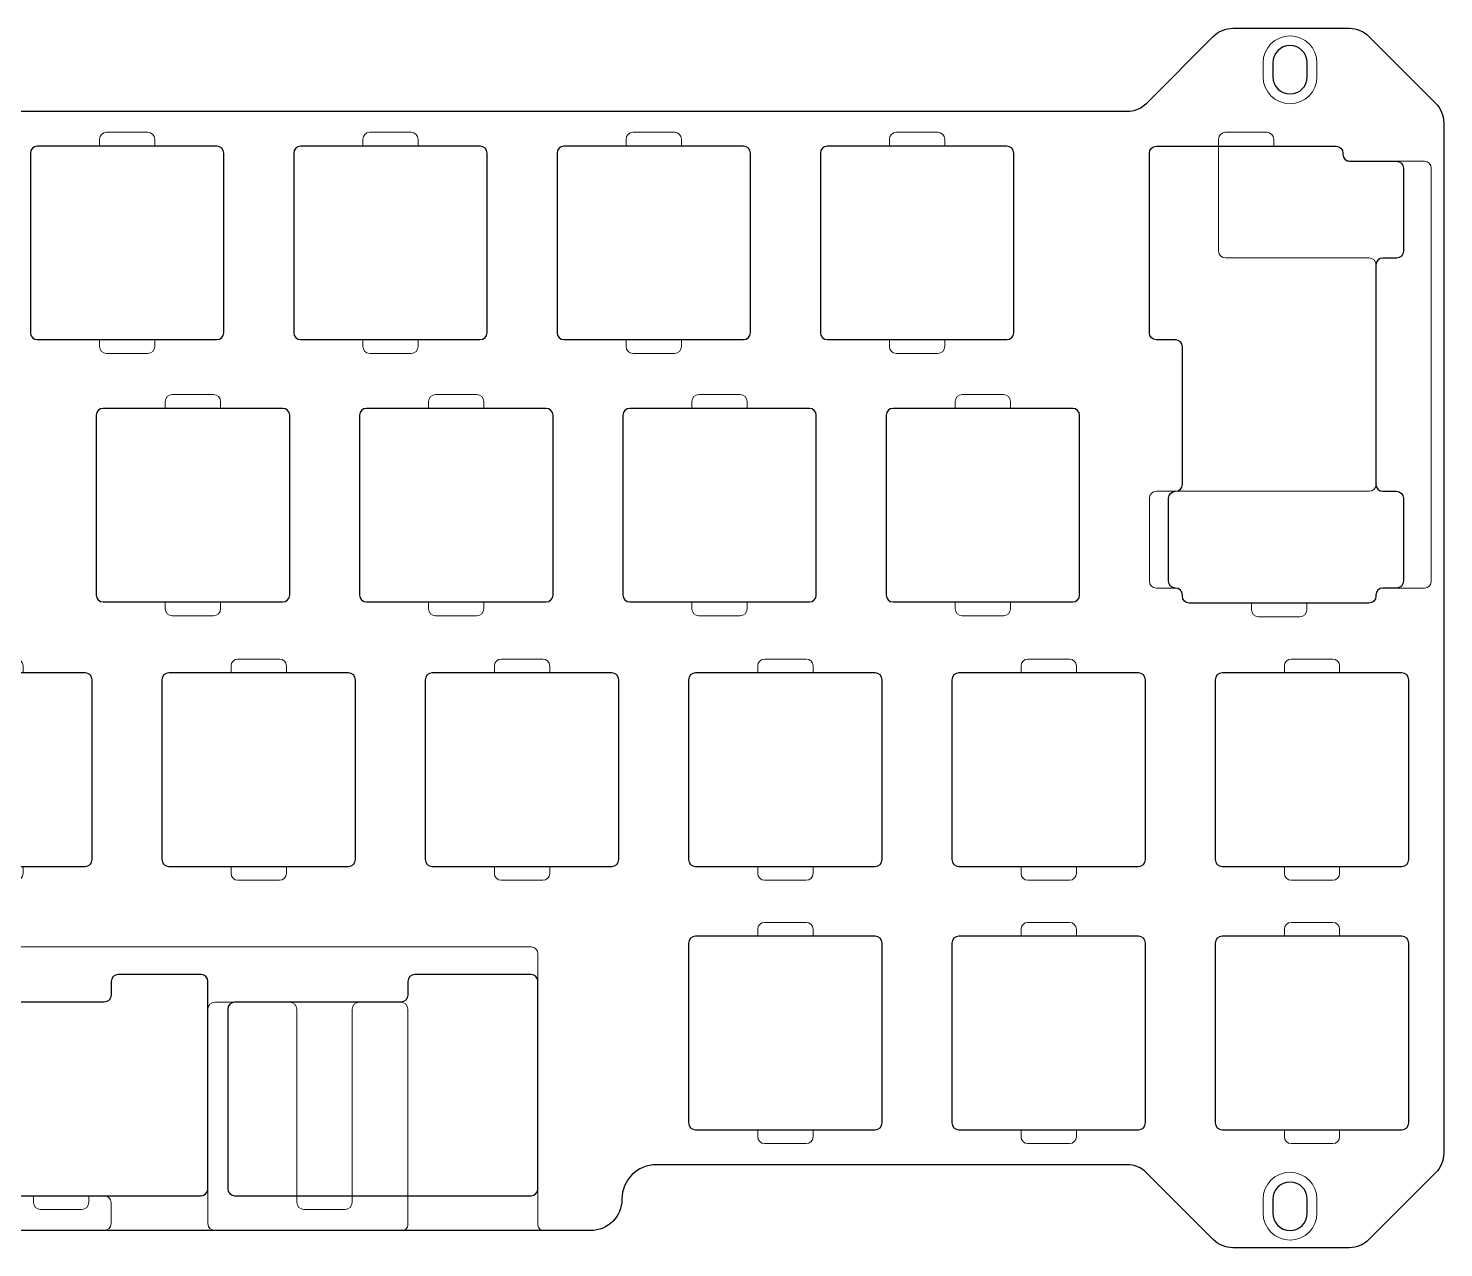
# Model space of a CAD drawing. Header units: millimetres. Extents: x 25 to 225, y 21 to 109.
# Drawn here: x 122.5 to 224.9, y 20.8 to 109 of the extents above; entities that cross this region are included whole.
import ezdxf

# ---------------------------------------------------------------- set-up
doc = ezdxf.new("R2010")
doc.units = ezdxf.units.MM
doc.header["$MEASUREMENT"] = 0
doc.layers.add('Throughcut', color=7, linetype='Continuous', lineweight=0)
doc.layers.add('Undercut', color=7, linetype='Continuous', lineweight=0)

msp = doc.modelspace()

# ---------------------------------------------------------------- linework, layer by layer
at = {"layer": 'Throughcut', "color": 18, "lineweight": 25, "true_color": 0x000000}
for points, knots in [([(24.87, 65.03), (24.87, 65.03), (24.87, 27.64), (24.87, 27.64), (24.87, 27.11), (25.08, 26.6), (25.46, 26.23), (25.46, 26.23), (30.28, 21.4), (30.28, 21.4), (30.66, 21.02), (31.17, 20.81), (31.7, 20.81), (31.7, 20.81), (40.44, 20.81), (40.44, 20.81), (40.97, 20.81), (41.48, 21.02), (41.86, 21.4), (41.86, 21.4), (46.68, 26.23), (46.68, 26.23), (47.05, 26.59), (47.55, 26.8), (48.07, 26.81), (48.07, 26.81), (82.12, 26.81), (82.12, 26.81), (83.5, 26.81), (84.62, 25.69), (84.62, 24.31), (84.62, 23.06), (85.64, 22.05), (86.89, 22.05), (86.89, 22.05), (163.18, 22.05), (163.18, 22.05), (164.43, 22.05), (165.44, 23.06), (165.44, 24.31), (165.44, 24.31), (165.44, 24.31), (165.44, 24.31), (165.44, 25.69), (166.56, 26.81), (167.94, 26.81), (167.94, 26.81), (201.99, 26.81), (201.99, 26.81), (202.52, 26.81), (203.03, 26.6), (203.4, 26.23), (203.4, 26.23), (208.23, 21.4), (208.23, 21.4), (208.61, 21.02), (209.12, 20.81), (209.65, 20.81), (209.65, 20.81), (218.07, 20.81), (218.07, 20.81), (218.6, 20.81), (219.11, 21.02), (219.48, 21.4), (219.48, 21.4), (224.31, 26.22), (224.31, 26.22), (224.68, 26.6), (224.9, 27.11), (224.9, 27.64), (224.9, 27.64), (224.9, 102.18), (224.9, 102.18), (224.9, 102.71), (224.69, 103.22), (224.31, 103.6), (224.31, 103.6), (219.48, 108.43), (219.48, 108.43), (219.11, 108.8), (218.6, 109.01), (218.07, 109.01), (218.07, 109.01), (209.65, 109.01), (209.65, 109.01), (209.12, 109.01), (208.61, 108.8), (208.23, 108.43), (208.23, 108.43), (203.41, 103.6), (203.41, 103.6), (203.03, 103.22), (202.52, 103.01), (201.99, 103.01), (201.99, 103.01), (48.1, 103.01), (48.1, 103.01), (47.57, 103.01), (47.06, 103.22), (46.68, 103.6), (46.68, 103.6), (41.86, 108.43), (41.86, 108.43), (41.48, 108.8), (40.97, 109.01), (40.44, 109.01), (40.44, 109.01), (31.7, 109.01), (31.7, 109.01), (31.17, 109.01), (30.66, 108.8), (30.28, 108.43), (30.28, 108.43), (25.46, 103.6), (25.46, 103.6), (25.08, 103.22), (24.87, 102.71), (24.87, 102.18), (24.87, 102.18), (24.87, 65.03), (24.87, 65.03)], [0, 0, 0, 0, 1, 1, 1, 2, 2, 2, 3, 3, 3, 4, 4, 4, 5, 5, 5, 6, 6, 6, 7, 7, 7, 8, 8, 8, 9, 9, 9, 10, 10, 10, 11, 11, 11, 12, 12, 12, 13, 13, 13, 14, 14, 14, 15, 15, 15, 16, 16, 16, 17, 17, 17, 18, 18, 18, 19, 19, 19, 20, 20, 20, 21, 21, 21, 22, 22, 22, 23, 23, 23, 24, 24, 24, 25, 25, 25, 26, 26, 26, 27, 27, 27, 28, 28, 28, 29, 29, 29, 30, 30, 30, 31, 31, 31, 32, 32, 32, 33, 33, 33, 34, 34, 34, 35, 35, 35, 36, 36, 36, 37, 37, 37, 38, 38, 38, 39, 39, 39, 40, 40, 40, 40]), ([(213.78, 104.26), (213.78, 104.26), (213.78, 104.26), (213.78, 104.26), (213.09, 104.26), (212.53, 104.82), (212.53, 105.51), (212.53, 105.51), (212.53, 106.51), (212.53, 106.51), (212.53, 107.2), (213.09, 107.76), (213.78, 107.76), (213.78, 107.76), (213.78, 107.76), (213.78, 107.76), (214.47, 107.76), (215.03, 107.2), (215.03, 106.51), (215.03, 106.51), (215.03, 105.51), (215.03, 105.51), (215.03, 104.82), (214.47, 104.26), (213.78, 104.26)], [0, 0, 0, 0, 1, 1, 1, 2, 2, 2, 3, 3, 3, 4, 4, 4, 5, 5, 5, 6, 6, 6, 7, 7, 7, 8, 8, 8, 8]), ([(136.15, 86.49), (136.15, 86.49), (123.15, 86.49), (123.15, 86.49), (122.87, 86.49), (122.65, 86.71), (122.65, 86.99), (122.65, 86.99), (122.65, 99.99), (122.65, 99.99), (122.65, 100.26), (122.87, 100.49), (123.15, 100.49), (123.15, 100.49), (136.15, 100.49), (136.15, 100.49), (136.42, 100.49), (136.65, 100.26), (136.65, 99.99), (136.65, 99.99), (136.65, 86.99), (136.65, 86.99), (136.65, 86.71), (136.42, 86.49), (136.15, 86.49)], [0, 0, 0, 0, 1, 1, 1, 2, 2, 2, 3, 3, 3, 4, 4, 4, 5, 5, 5, 6, 6, 6, 7, 7, 7, 8, 8, 8, 8]), ([(155.2, 86.49), (155.2, 86.49), (142.2, 86.49), (142.2, 86.49), (141.92, 86.49), (141.7, 86.71), (141.7, 86.99), (141.7, 86.99), (141.7, 99.99), (141.7, 99.99), (141.7, 100.26), (141.92, 100.49), (142.2, 100.49), (142.2, 100.49), (155.2, 100.49), (155.2, 100.49), (155.47, 100.49), (155.7, 100.26), (155.7, 99.99), (155.7, 99.99), (155.7, 86.99), (155.7, 86.99), (155.7, 86.71), (155.47, 86.49), (155.2, 86.49)], [0, 0, 0, 0, 1, 1, 1, 2, 2, 2, 3, 3, 3, 4, 4, 4, 5, 5, 5, 6, 6, 6, 7, 7, 7, 8, 8, 8, 8]), ([(174.25, 86.49), (174.25, 86.49), (161.25, 86.49), (161.25, 86.49), (160.97, 86.49), (160.75, 86.71), (160.75, 86.99), (160.75, 86.99), (160.75, 99.99), (160.75, 99.99), (160.75, 100.26), (160.97, 100.49), (161.25, 100.49), (161.25, 100.49), (174.25, 100.49), (174.25, 100.49), (174.52, 100.49), (174.75, 100.26), (174.75, 99.99), (174.75, 99.99), (174.75, 86.99), (174.75, 86.99), (174.75, 86.71), (174.52, 86.49), (174.25, 86.49)], [0, 0, 0, 0, 1, 1, 1, 2, 2, 2, 3, 3, 3, 4, 4, 4, 5, 5, 5, 6, 6, 6, 7, 7, 7, 8, 8, 8, 8]), ([(193.3, 86.49), (193.3, 86.49), (180.3, 86.49), (180.3, 86.49), (180.02, 86.49), (179.8, 86.71), (179.8, 86.99), (179.8, 86.99), (179.8, 99.99), (179.8, 99.99), (179.8, 100.26), (180.02, 100.49), (180.3, 100.49), (180.3, 100.49), (193.3, 100.49), (193.3, 100.49), (193.57, 100.49), (193.8, 100.26), (193.8, 99.99), (193.8, 99.99), (193.8, 86.99), (193.8, 86.99), (193.8, 86.71), (193.57, 86.49), (193.3, 86.49)], [0, 0, 0, 0, 1, 1, 1, 2, 2, 2, 3, 3, 3, 4, 4, 4, 5, 5, 5, 6, 6, 6, 7, 7, 7, 8, 8, 8, 8]), ([(205.49, 75.52), (205.21, 75.52), (204.99, 75.29), (204.99, 75.02), (204.99, 75.02), (204.99, 69.02), (204.99, 69.02), (204.99, 68.74), (205.21, 68.52), (205.49, 68.52), (205.77, 68.52), (205.99, 68.29), (205.99, 68.02), (205.99, 68.02), (205.99, 67.93), (205.99, 67.93), (205.99, 67.65), (206.21, 67.43), (206.49, 67.43), (206.49, 67.43), (219.49, 67.43), (219.49, 67.43), (219.77, 67.43), (219.99, 67.65), (219.99, 67.93), (219.99, 67.93), (219.99, 68.02), (219.99, 68.02), (219.99, 68.29), (220.21, 68.52), (220.49, 68.52), (220.49, 68.52), (221.49, 68.52), (221.49, 68.52), (221.77, 68.52), (221.99, 68.74), (221.99, 69.02), (221.99, 69.02), (221.99, 75.02), (221.99, 75.02), (221.99, 75.29), (221.77, 75.52), (221.49, 75.52), (221.49, 75.52), (220.49, 75.52), (220.49, 75.52), (220.21, 75.52), (219.99, 75.74), (219.99, 76.02), (219.99, 76.02), (219.99, 91.89), (219.99, 91.89), (219.99, 92.17), (220.21, 92.39), (220.49, 92.39), (220.49, 92.39), (221.49, 92.39), (221.49, 92.39), (221.77, 92.39), (221.99, 92.62), (221.99, 92.89), (221.99, 92.89), (221.99, 98.89), (221.99, 98.89), (221.99, 99.17), (221.77, 99.39), (221.49, 99.39), (221.49, 99.39), (218.11, 99.39), (218.11, 99.39), (217.83, 99.39), (217.61, 99.62), (217.61, 99.89), (217.61, 99.89), (217.61, 99.99), (217.61, 99.99), (217.61, 100.26), (217.38, 100.49), (217.11, 100.49), (217.11, 100.49), (204.11, 100.49), (204.11, 100.49), (203.83, 100.49), (203.61, 100.26), (203.61, 99.99), (203.61, 99.99), (203.61, 86.98), (203.61, 86.98), (203.61, 86.7), (203.83, 86.48), (204.11, 86.48), (204.11, 86.48), (205.49, 86.48), (205.49, 86.48), (205.77, 86.48), (205.99, 86.26), (205.99, 85.98), (205.99, 85.98), (205.99, 76.02), (205.99, 76.02), (205.99, 75.74), (205.77, 75.52), (205.49, 75.52)], [0, 0, 0, 0, 1, 1, 1, 2, 2, 2, 3, 3, 3, 4, 4, 4, 5, 5, 5, 6, 6, 6, 7, 7, 7, 8, 8, 8, 9, 9, 9, 10, 10, 10, 11, 11, 11, 12, 12, 12, 13, 13, 13, 14, 14, 14, 15, 15, 15, 16, 16, 16, 17, 17, 17, 18, 18, 18, 19, 19, 19, 20, 20, 20, 21, 21, 21, 22, 22, 22, 23, 23, 23, 24, 24, 24, 25, 25, 25, 26, 26, 26, 27, 27, 27, 28, 28, 28, 29, 29, 29, 30, 30, 30, 31, 31, 31, 32, 32, 32, 33, 33, 33, 34, 34, 34, 34]), ([(140.91, 67.52), (140.91, 67.52), (127.91, 67.52), (127.91, 67.52), (127.63, 67.52), (127.41, 67.74), (127.41, 68.02), (127.41, 68.02), (127.41, 81.02), (127.41, 81.02), (127.41, 81.3), (127.63, 81.52), (127.91, 81.52), (127.91, 81.52), (140.91, 81.52), (140.91, 81.52), (141.18, 81.52), (141.41, 81.3), (141.41, 81.02), (141.41, 81.02), (141.41, 68.02), (141.41, 68.02), (141.41, 67.74), (141.18, 67.52), (140.91, 67.52)], [0, 0, 0, 0, 1, 1, 1, 2, 2, 2, 3, 3, 3, 4, 4, 4, 5, 5, 5, 6, 6, 6, 7, 7, 7, 8, 8, 8, 8]), ([(159.96, 67.52), (159.96, 67.52), (146.96, 67.52), (146.96, 67.52), (146.68, 67.52), (146.46, 67.74), (146.46, 68.02), (146.46, 68.02), (146.46, 81.02), (146.46, 81.02), (146.46, 81.3), (146.68, 81.52), (146.96, 81.52), (146.96, 81.52), (159.96, 81.52), (159.96, 81.52), (160.23, 81.52), (160.46, 81.3), (160.46, 81.02), (160.46, 81.02), (160.46, 68.02), (160.46, 68.02), (160.46, 67.74), (160.23, 67.52), (159.96, 67.52)], [0, 0, 0, 0, 1, 1, 1, 2, 2, 2, 3, 3, 3, 4, 4, 4, 5, 5, 5, 6, 6, 6, 7, 7, 7, 8, 8, 8, 8]), ([(179.01, 67.52), (179.01, 67.52), (166.01, 67.52), (166.01, 67.52), (165.73, 67.52), (165.51, 67.74), (165.51, 68.02), (165.51, 68.02), (165.51, 81.02), (165.51, 81.02), (165.51, 81.3), (165.73, 81.52), (166.01, 81.52), (166.01, 81.52), (179.01, 81.52), (179.01, 81.52), (179.28, 81.52), (179.51, 81.3), (179.51, 81.02), (179.51, 81.02), (179.51, 68.02), (179.51, 68.02), (179.51, 67.74), (179.28, 67.52), (179.01, 67.52)], [0, 0, 0, 0, 1, 1, 1, 2, 2, 2, 3, 3, 3, 4, 4, 4, 5, 5, 5, 6, 6, 6, 7, 7, 7, 8, 8, 8, 8]), ([(198.06, 67.52), (198.06, 67.52), (185.06, 67.52), (185.06, 67.52), (184.78, 67.52), (184.56, 67.74), (184.56, 68.02), (184.56, 68.02), (184.56, 81.02), (184.56, 81.02), (184.56, 81.3), (184.78, 81.52), (185.06, 81.52), (185.06, 81.52), (198.06, 81.52), (198.06, 81.52), (198.33, 81.52), (198.56, 81.3), (198.56, 81.02), (198.56, 81.02), (198.56, 68.02), (198.56, 68.02), (198.56, 67.74), (198.33, 67.52), (198.06, 67.52)], [0, 0, 0, 0, 1, 1, 1, 2, 2, 2, 3, 3, 3, 4, 4, 4, 5, 5, 5, 6, 6, 6, 7, 7, 7, 8, 8, 8, 8]), ([(126.62, 48.39), (126.62, 48.39), (113.62, 48.39), (113.62, 48.39), (113.34, 48.39), (113.12, 48.61), (113.12, 48.89), (113.12, 48.89), (113.12, 61.89), (113.12, 61.89), (113.12, 62.16), (113.34, 62.39), (113.62, 62.39), (113.62, 62.39), (126.62, 62.39), (126.62, 62.39), (126.9, 62.39), (127.12, 62.16), (127.12, 61.89), (127.12, 61.89), (127.12, 48.89), (127.12, 48.89), (127.12, 48.61), (126.9, 48.39), (126.62, 48.39)], [0, 0, 0, 0, 1, 1, 1, 2, 2, 2, 3, 3, 3, 4, 4, 4, 5, 5, 5, 6, 6, 6, 7, 7, 7, 8, 8, 8, 8]), ([(145.67, 48.39), (145.67, 48.39), (132.67, 48.39), (132.67, 48.39), (132.39, 48.39), (132.17, 48.61), (132.17, 48.89), (132.17, 48.89), (132.17, 61.89), (132.17, 61.89), (132.17, 62.16), (132.39, 62.39), (132.67, 62.39), (132.67, 62.39), (145.67, 62.39), (145.67, 62.39), (145.95, 62.39), (146.17, 62.16), (146.17, 61.89), (146.17, 61.89), (146.17, 48.89), (146.17, 48.89), (146.17, 48.61), (145.95, 48.39), (145.67, 48.39)], [0, 0, 0, 0, 1, 1, 1, 2, 2, 2, 3, 3, 3, 4, 4, 4, 5, 5, 5, 6, 6, 6, 7, 7, 7, 8, 8, 8, 8]), ([(164.72, 48.39), (164.72, 48.39), (151.72, 48.39), (151.72, 48.39), (151.44, 48.39), (151.22, 48.61), (151.22, 48.89), (151.22, 48.89), (151.22, 61.89), (151.22, 61.89), (151.22, 62.16), (151.44, 62.39), (151.72, 62.39), (151.72, 62.39), (164.72, 62.39), (164.72, 62.39), (165, 62.39), (165.22, 62.16), (165.22, 61.89), (165.22, 61.89), (165.22, 48.89), (165.22, 48.89), (165.22, 48.61), (165, 48.39), (164.72, 48.39)], [0, 0, 0, 0, 1, 1, 1, 2, 2, 2, 3, 3, 3, 4, 4, 4, 5, 5, 5, 6, 6, 6, 7, 7, 7, 8, 8, 8, 8]), ([(183.77, 48.39), (183.77, 48.39), (170.77, 48.39), (170.77, 48.39), (170.49, 48.39), (170.27, 48.61), (170.27, 48.89), (170.27, 48.89), (170.27, 61.89), (170.27, 61.89), (170.27, 62.16), (170.49, 62.39), (170.77, 62.39), (170.77, 62.39), (183.77, 62.39), (183.77, 62.39), (184.05, 62.39), (184.27, 62.16), (184.27, 61.89), (184.27, 61.89), (184.27, 48.89), (184.27, 48.89), (184.27, 48.61), (184.05, 48.39), (183.77, 48.39)], [0, 0, 0, 0, 1, 1, 1, 2, 2, 2, 3, 3, 3, 4, 4, 4, 5, 5, 5, 6, 6, 6, 7, 7, 7, 8, 8, 8, 8]), ([(202.82, 48.39), (202.82, 48.39), (189.82, 48.39), (189.82, 48.39), (189.54, 48.39), (189.32, 48.61), (189.32, 48.89), (189.32, 48.89), (189.32, 61.89), (189.32, 61.89), (189.32, 62.16), (189.54, 62.39), (189.82, 62.39), (189.82, 62.39), (202.82, 62.39), (202.82, 62.39), (203.1, 62.39), (203.32, 62.16), (203.32, 61.89), (203.32, 61.89), (203.32, 48.89), (203.32, 48.89), (203.32, 48.61), (203.1, 48.39), (202.82, 48.39)], [0, 0, 0, 0, 1, 1, 1, 2, 2, 2, 3, 3, 3, 4, 4, 4, 5, 5, 5, 6, 6, 6, 7, 7, 7, 8, 8, 8, 8]), ([(221.87, 48.39), (221.87, 48.39), (208.87, 48.39), (208.87, 48.39), (208.6, 48.39), (208.37, 48.61), (208.37, 48.89), (208.37, 48.89), (208.37, 61.89), (208.37, 61.89), (208.37, 62.16), (208.6, 62.39), (208.87, 62.39), (208.87, 62.39), (221.87, 62.39), (221.87, 62.39), (222.15, 62.39), (222.37, 62.16), (222.37, 61.89), (222.37, 61.89), (222.37, 48.89), (222.37, 48.89), (222.37, 48.61), (222.15, 48.39), (221.87, 48.39)], [0, 0, 0, 0, 1, 1, 1, 2, 2, 2, 3, 3, 3, 4, 4, 4, 5, 5, 5, 6, 6, 6, 7, 7, 7, 8, 8, 8, 8]), ([(183.77, 29.34), (183.77, 29.34), (170.77, 29.34), (170.77, 29.34), (170.49, 29.34), (170.27, 29.56), (170.27, 29.84), (170.27, 29.84), (170.27, 42.84), (170.27, 42.84), (170.27, 43.11), (170.49, 43.34), (170.77, 43.34), (170.77, 43.34), (183.77, 43.34), (183.77, 43.34), (184.05, 43.34), (184.27, 43.11), (184.27, 42.84), (184.27, 42.84), (184.27, 29.84), (184.27, 29.84), (184.27, 29.56), (184.05, 29.34), (183.77, 29.34)], [0, 0, 0, 0, 1, 1, 1, 2, 2, 2, 3, 3, 3, 4, 4, 4, 5, 5, 5, 6, 6, 6, 7, 7, 7, 8, 8, 8, 8]), ([(202.82, 29.34), (202.82, 29.34), (189.82, 29.34), (189.82, 29.34), (189.54, 29.34), (189.32, 29.56), (189.32, 29.84), (189.32, 29.84), (189.32, 42.84), (189.32, 42.84), (189.32, 43.11), (189.54, 43.34), (189.82, 43.34), (189.82, 43.34), (202.82, 43.34), (202.82, 43.34), (203.1, 43.34), (203.32, 43.11), (203.32, 42.84), (203.32, 42.84), (203.32, 29.84), (203.32, 29.84), (203.32, 29.56), (203.1, 29.34), (202.82, 29.34)], [0, 0, 0, 0, 1, 1, 1, 2, 2, 2, 3, 3, 3, 4, 4, 4, 5, 5, 5, 6, 6, 6, 7, 7, 7, 8, 8, 8, 8]), ([(221.87, 29.34), (221.87, 29.34), (208.87, 29.34), (208.87, 29.34), (208.59, 29.34), (208.37, 29.56), (208.37, 29.84), (208.37, 29.84), (208.37, 42.84), (208.37, 42.84), (208.37, 43.11), (208.59, 43.34), (208.87, 43.34), (208.87, 43.34), (221.87, 43.34), (221.87, 43.34), (222.15, 43.34), (222.37, 43.11), (222.37, 42.84), (222.37, 42.84), (222.37, 29.84), (222.37, 29.84), (222.37, 29.56), (222.15, 29.34), (221.87, 29.34)], [0, 0, 0, 0, 1, 1, 1, 2, 2, 2, 3, 3, 3, 4, 4, 4, 5, 5, 5, 6, 6, 6, 7, 7, 7, 8, 8, 8, 8]), ([(128, 38.57), (128.27, 38.57), (128.5, 38.79), (128.5, 39.07), (128.5, 39.07), (128.5, 40.07), (128.5, 40.07), (128.5, 40.35), (128.72, 40.57), (129, 40.57), (129, 40.57), (135, 40.57), (135, 40.57), (135.27, 40.57), (135.5, 40.35), (135.5, 40.07), (135.5, 40.07), (135.5, 25.07), (135.5, 25.07), (135.5, 24.8), (135.27, 24.57), (135, 24.57), (135, 24.57), (114.77, 24.57), (114.77, 24.57), (114.49, 24.57), (114.27, 24.8), (114.27, 25.07), (114.27, 25.07), (114.27, 40.07), (114.27, 40.07), (114.27, 40.35), (114.49, 40.57), (114.77, 40.57), (114.77, 40.57), (120.77, 40.57), (120.77, 40.57), (121.05, 40.57), (121.27, 40.35), (121.27, 40.07), (121.27, 40.07), (121.27, 39.07), (121.27, 39.07), (121.27, 38.79), (121.49, 38.57), (121.77, 38.57), (121.77, 38.57), (128, 38.57), (128, 38.57)], [0, 0, 0, 0, 1, 1, 1, 2, 2, 2, 3, 3, 3, 4, 4, 4, 5, 5, 5, 6, 6, 6, 7, 7, 7, 8, 8, 8, 9, 9, 9, 10, 10, 10, 11, 11, 11, 12, 12, 12, 13, 13, 13, 14, 14, 14, 15, 15, 15, 16, 16, 16, 16]), ([(149.46, 38.57), (149.73, 38.57), (149.96, 38.8), (149.96, 39.07), (149.96, 39.07), (149.96, 40.07), (149.96, 40.07), (149.96, 40.34), (150.18, 40.57), (150.46, 40.57), (150.46, 40.57), (158.87, 40.57), (158.87, 40.57), (158.87, 40.57), (158.87, 40.57), (158.87, 40.57), (159.15, 40.57), (159.37, 40.35), (159.37, 40.07), (159.37, 40.07), (159.37, 25.07), (159.37, 25.07), (159.37, 24.8), (159.15, 24.57), (158.87, 24.57), (158.87, 24.57), (137.43, 24.57), (137.43, 24.57), (137.16, 24.57), (136.93, 24.8), (136.93, 25.07), (136.93, 25.07), (136.93, 38.07), (136.93, 38.07), (136.93, 38.35), (137.16, 38.57), (137.43, 38.57), (137.43, 38.57), (149.46, 38.57), (149.46, 38.57)], [0, 0, 0, 0, 1, 1, 1, 2, 2, 2, 3, 3, 3, 4, 4, 4, 5, 5, 5, 6, 6, 6, 7, 7, 7, 8, 8, 8, 9, 9, 9, 10, 10, 10, 11, 11, 11, 12, 12, 12, 13, 13, 13, 13]), ([(213.78, 22.06), (213.78, 22.06), (213.78, 22.06), (213.78, 22.06), (213.09, 22.06), (212.53, 22.62), (212.53, 23.31), (212.53, 23.31), (212.53, 24.31), (212.53, 24.31), (212.53, 25), (213.09, 25.56), (213.78, 25.56), (213.78, 25.56), (213.78, 25.56), (213.78, 25.56), (214.47, 25.56), (215.03, 25), (215.03, 24.31), (215.03, 24.31), (215.03, 23.31), (215.03, 23.31), (215.03, 22.62), (214.47, 22.06), (213.78, 22.06)], [0, 0, 0, 0, 1, 1, 1, 2, 2, 2, 3, 3, 3, 4, 4, 4, 5, 5, 5, 6, 6, 6, 7, 7, 7, 8, 8, 8, 8])]:
    msp.add_open_spline(points, degree=3, knots=knots, dxfattribs=at)
at = {"layer": 'Undercut', "color": 18, "lineweight": 9, "true_color": 0x000000}
for points, knots in [([(213.78, 103.56), (213.78, 103.56), (213.78, 103.56), (213.78, 103.56), (212.7, 103.56), (211.83, 104.43), (211.83, 105.51), (211.83, 105.51), (211.83, 106.51), (211.83, 106.51), (211.83, 107.59), (212.7, 108.46), (213.78, 108.46), (213.78, 108.46), (213.78, 108.46), (213.78, 108.46), (214.85, 108.46), (215.73, 107.59), (215.73, 106.51), (215.73, 106.51), (215.73, 105.51), (215.73, 105.51), (215.73, 104.43), (214.85, 103.56), (213.78, 103.56)], [0, 0, 0, 0, 1, 1, 1, 2, 2, 2, 3, 3, 3, 4, 4, 4, 5, 5, 5, 6, 6, 6, 7, 7, 7, 8, 8, 8, 8]), ([(127.65, 86.49), (127.65, 86.49), (127.65, 85.99), (127.65, 85.99), (127.65, 85.71), (127.87, 85.49), (128.15, 85.49), (128.15, 85.49), (131.15, 85.49), (131.15, 85.49), (131.42, 85.49), (131.65, 85.71), (131.65, 85.99), (131.65, 85.99), (131.65, 86.49), (131.65, 86.49), (131.65, 86.49), (136.15, 86.49), (136.15, 86.49), (136.42, 86.49), (136.65, 86.71), (136.65, 86.99), (136.65, 86.99), (136.65, 99.99), (136.65, 99.99), (136.65, 100.26), (136.42, 100.49), (136.15, 100.49), (136.15, 100.49), (131.65, 100.49), (131.65, 100.49), (131.65, 100.49), (131.65, 100.99), (131.65, 100.99), (131.65, 101.26), (131.42, 101.49), (131.15, 101.49), (131.15, 101.49), (128.15, 101.49), (128.15, 101.49), (127.87, 101.49), (127.65, 101.26), (127.65, 100.99), (127.65, 100.99), (127.65, 100.49), (127.65, 100.49), (127.65, 100.49), (123.15, 100.49), (123.15, 100.49), (122.87, 100.49), (122.65, 100.26), (122.65, 99.99), (122.65, 99.99), (122.65, 86.99), (122.65, 86.99), (122.65, 86.71), (122.87, 86.49), (123.15, 86.49), (123.15, 86.49), (127.65, 86.49), (127.65, 86.49)], [0, 0, 0, 0, 1, 1, 1, 2, 2, 2, 3, 3, 3, 4, 4, 4, 5, 5, 5, 6, 6, 6, 7, 7, 7, 8, 8, 8, 9, 9, 9, 10, 10, 10, 11, 11, 11, 12, 12, 12, 13, 13, 13, 14, 14, 14, 15, 15, 15, 16, 16, 16, 17, 17, 17, 18, 18, 18, 19, 19, 19, 20, 20, 20, 20]), ([(146.7, 86.49), (146.7, 86.49), (146.7, 85.99), (146.7, 85.99), (146.7, 85.71), (146.92, 85.49), (147.2, 85.49), (147.2, 85.49), (150.2, 85.49), (150.2, 85.49), (150.47, 85.49), (150.7, 85.71), (150.7, 85.99), (150.7, 85.99), (150.7, 86.49), (150.7, 86.49), (150.7, 86.49), (155.2, 86.49), (155.2, 86.49), (155.47, 86.49), (155.7, 86.71), (155.7, 86.99), (155.7, 86.99), (155.7, 99.99), (155.7, 99.99), (155.7, 100.26), (155.47, 100.49), (155.2, 100.49), (155.2, 100.49), (150.7, 100.49), (150.7, 100.49), (150.7, 100.49), (150.7, 100.99), (150.7, 100.99), (150.7, 101.26), (150.47, 101.49), (150.2, 101.49), (150.2, 101.49), (147.2, 101.49), (147.2, 101.49), (146.92, 101.49), (146.7, 101.26), (146.7, 100.99), (146.7, 100.99), (146.7, 100.49), (146.7, 100.49), (146.7, 100.49), (142.2, 100.49), (142.2, 100.49), (141.92, 100.49), (141.7, 100.26), (141.7, 99.99), (141.7, 99.99), (141.7, 86.99), (141.7, 86.99), (141.7, 86.71), (141.92, 86.49), (142.2, 86.49), (142.2, 86.49), (146.7, 86.49), (146.7, 86.49)], [0, 0, 0, 0, 1, 1, 1, 2, 2, 2, 3, 3, 3, 4, 4, 4, 5, 5, 5, 6, 6, 6, 7, 7, 7, 8, 8, 8, 9, 9, 9, 10, 10, 10, 11, 11, 11, 12, 12, 12, 13, 13, 13, 14, 14, 14, 15, 15, 15, 16, 16, 16, 17, 17, 17, 18, 18, 18, 19, 19, 19, 20, 20, 20, 20]), ([(165.75, 86.49), (165.75, 86.49), (165.75, 85.99), (165.75, 85.99), (165.75, 85.71), (165.97, 85.49), (166.25, 85.49), (166.25, 85.49), (169.25, 85.49), (169.25, 85.49), (169.52, 85.49), (169.75, 85.71), (169.75, 85.99), (169.75, 85.99), (169.75, 86.49), (169.75, 86.49), (169.75, 86.49), (174.25, 86.49), (174.25, 86.49), (174.52, 86.49), (174.75, 86.71), (174.75, 86.99), (174.75, 86.99), (174.75, 99.99), (174.75, 99.99), (174.75, 100.26), (174.52, 100.49), (174.25, 100.49), (174.25, 100.49), (169.75, 100.49), (169.75, 100.49), (169.75, 100.49), (169.75, 100.99), (169.75, 100.99), (169.75, 101.26), (169.52, 101.49), (169.25, 101.49), (169.25, 101.49), (166.25, 101.49), (166.25, 101.49), (165.97, 101.49), (165.75, 101.26), (165.75, 100.99), (165.75, 100.99), (165.75, 100.49), (165.75, 100.49), (165.75, 100.49), (161.25, 100.49), (161.25, 100.49), (160.97, 100.49), (160.75, 100.26), (160.75, 99.99), (160.75, 99.99), (160.75, 86.99), (160.75, 86.99), (160.75, 86.71), (160.97, 86.49), (161.25, 86.49), (161.25, 86.49), (165.75, 86.49), (165.75, 86.49)], [0, 0, 0, 0, 1, 1, 1, 2, 2, 2, 3, 3, 3, 4, 4, 4, 5, 5, 5, 6, 6, 6, 7, 7, 7, 8, 8, 8, 9, 9, 9, 10, 10, 10, 11, 11, 11, 12, 12, 12, 13, 13, 13, 14, 14, 14, 15, 15, 15, 16, 16, 16, 17, 17, 17, 18, 18, 18, 19, 19, 19, 20, 20, 20, 20]), ([(184.8, 86.49), (184.8, 86.49), (184.8, 85.99), (184.8, 85.99), (184.8, 85.71), (185.02, 85.49), (185.3, 85.49), (185.3, 85.49), (188.3, 85.49), (188.3, 85.49), (188.57, 85.49), (188.8, 85.71), (188.8, 85.99), (188.8, 85.99), (188.8, 86.49), (188.8, 86.49), (188.8, 86.49), (193.3, 86.49), (193.3, 86.49), (193.57, 86.49), (193.8, 86.71), (193.8, 86.99), (193.8, 86.99), (193.8, 99.99), (193.8, 99.99), (193.8, 100.26), (193.57, 100.49), (193.3, 100.49), (193.3, 100.49), (188.8, 100.49), (188.8, 100.49), (188.8, 100.49), (188.8, 100.99), (188.8, 100.99), (188.8, 101.26), (188.57, 101.49), (188.3, 101.49), (188.3, 101.49), (185.3, 101.49), (185.3, 101.49), (185.02, 101.49), (184.8, 101.26), (184.8, 100.99), (184.8, 100.99), (184.8, 100.49), (184.8, 100.49), (184.8, 100.49), (180.3, 100.49), (180.3, 100.49), (180.02, 100.49), (179.8, 100.26), (179.8, 99.99), (179.8, 99.99), (179.8, 86.99), (179.8, 86.99), (179.8, 86.71), (180.02, 86.49), (180.3, 86.49), (180.3, 86.49), (184.8, 86.49), (184.8, 86.49)], [0, 0, 0, 0, 1, 1, 1, 2, 2, 2, 3, 3, 3, 4, 4, 4, 5, 5, 5, 6, 6, 6, 7, 7, 7, 8, 8, 8, 9, 9, 9, 10, 10, 10, 11, 11, 11, 12, 12, 12, 13, 13, 13, 14, 14, 14, 15, 15, 15, 16, 16, 16, 17, 17, 17, 18, 18, 18, 19, 19, 19, 20, 20, 20, 20]), ([(219.5, 92.4), (219.5, 92.4), (209.11, 92.4), (209.11, 92.4), (208.83, 92.4), (208.61, 92.63), (208.61, 92.9), (208.61, 92.9), (208.61, 100.99), (208.61, 100.99), (208.61, 101.26), (208.83, 101.49), (209.11, 101.49), (209.11, 101.49), (212.11, 101.49), (212.11, 101.49), (212.38, 101.49), (212.61, 101.26), (212.61, 100.99), (212.61, 100.99), (212.61, 100.49), (212.61, 100.49), (212.61, 100.49), (217.11, 100.49), (217.11, 100.49), (217.38, 100.49), (217.61, 100.26), (217.61, 99.99), (217.61, 99.99), (217.61, 99.9), (217.61, 99.9), (217.61, 99.63), (217.83, 99.4), (218.11, 99.4), (218.11, 99.4), (223.5, 99.4), (223.5, 99.4), (223.78, 99.4), (224, 99.17), (224, 98.89), (224, 98.89), (224, 69.02), (224, 69.02), (224, 68.75), (223.78, 68.52), (223.5, 68.52), (223.5, 68.52), (220.49, 68.52), (220.49, 68.52), (220.21, 68.52), (219.99, 68.3), (219.99, 68.02), (219.99, 68.02), (219.99, 67.94), (219.99, 67.94), (219.99, 67.66), (219.77, 67.44), (219.49, 67.44), (219.49, 67.44), (214.99, 67.44), (214.99, 67.44), (214.99, 67.44), (214.99, 66.94), (214.99, 66.94), (214.99, 66.66), (214.77, 66.44), (214.49, 66.44), (214.49, 66.44), (211.49, 66.44), (211.49, 66.44), (211.21, 66.44), (210.99, 66.66), (210.99, 66.94), (210.99, 66.94), (210.99, 67.44), (210.99, 67.44), (210.99, 67.44), (206.49, 67.44), (206.49, 67.44), (206.21, 67.44), (205.99, 67.66), (205.99, 67.94), (205.99, 67.94), (205.99, 68.02), (205.99, 68.02), (205.99, 68.3), (205.77, 68.52), (205.49, 68.52), (205.49, 68.52), (205.49, 68.52), (205.49, 68.52), (205.49, 68.52), (204.11, 68.52), (204.11, 68.52), (203.83, 68.52), (203.61, 68.74), (203.61, 69.02), (203.61, 69.02), (203.61, 75.02), (203.61, 75.02), (203.61, 75.29), (203.83, 75.52), (204.11, 75.52), (204.11, 75.52), (219.5, 75.52), (219.5, 75.52), (219.78, 75.52), (220, 75.74), (220, 76.02), (220, 76.02), (220, 91.9), (220, 91.9), (220, 92.18), (219.78, 92.4), (219.5, 92.4)], [0, 0, 0, 0, 1, 1, 1, 2, 2, 2, 3, 3, 3, 4, 4, 4, 5, 5, 5, 6, 6, 6, 7, 7, 7, 8, 8, 8, 9, 9, 9, 10, 10, 10, 11, 11, 11, 12, 12, 12, 13, 13, 13, 14, 14, 14, 15, 15, 15, 16, 16, 16, 17, 17, 17, 18, 18, 18, 19, 19, 19, 20, 20, 20, 21, 21, 21, 22, 22, 22, 23, 23, 23, 24, 24, 24, 25, 25, 25, 26, 26, 26, 27, 27, 27, 28, 28, 28, 29, 29, 29, 30, 30, 30, 31, 31, 31, 32, 32, 32, 33, 33, 33, 34, 34, 34, 35, 35, 35, 36, 36, 36, 37, 37, 37, 38, 38, 38, 38]), ([(132.41, 67.52), (132.41, 67.52), (132.41, 67.02), (132.41, 67.02), (132.41, 66.74), (132.63, 66.52), (132.91, 66.52), (132.91, 66.52), (135.91, 66.52), (135.91, 66.52), (136.18, 66.52), (136.41, 66.74), (136.41, 67.02), (136.41, 67.02), (136.41, 67.52), (136.41, 67.52), (136.41, 67.52), (140.91, 67.52), (140.91, 67.52), (141.18, 67.52), (141.41, 67.74), (141.41, 68.02), (141.41, 68.02), (141.41, 81.02), (141.41, 81.02), (141.41, 81.3), (141.18, 81.52), (140.91, 81.52), (140.91, 81.52), (136.41, 81.52), (136.41, 81.52), (136.41, 81.52), (136.41, 82.02), (136.41, 82.02), (136.41, 82.3), (136.18, 82.52), (135.91, 82.52), (135.91, 82.52), (132.91, 82.52), (132.91, 82.52), (132.63, 82.52), (132.41, 82.3), (132.41, 82.02), (132.41, 82.02), (132.41, 81.52), (132.41, 81.52), (132.41, 81.52), (127.91, 81.52), (127.91, 81.52), (127.63, 81.52), (127.41, 81.3), (127.41, 81.02), (127.41, 81.02), (127.41, 68.02), (127.41, 68.02), (127.41, 67.74), (127.63, 67.52), (127.91, 67.52), (127.91, 67.52), (132.41, 67.52), (132.41, 67.52)], [0, 0, 0, 0, 1, 1, 1, 2, 2, 2, 3, 3, 3, 4, 4, 4, 5, 5, 5, 6, 6, 6, 7, 7, 7, 8, 8, 8, 9, 9, 9, 10, 10, 10, 11, 11, 11, 12, 12, 12, 13, 13, 13, 14, 14, 14, 15, 15, 15, 16, 16, 16, 17, 17, 17, 18, 18, 18, 19, 19, 19, 20, 20, 20, 20]), ([(151.46, 67.52), (151.46, 67.52), (151.46, 67.02), (151.46, 67.02), (151.46, 66.74), (151.68, 66.52), (151.96, 66.52), (151.96, 66.52), (154.96, 66.52), (154.96, 66.52), (155.23, 66.52), (155.46, 66.74), (155.46, 67.02), (155.46, 67.02), (155.46, 67.52), (155.46, 67.52), (155.46, 67.52), (159.96, 67.52), (159.96, 67.52), (160.23, 67.52), (160.46, 67.74), (160.46, 68.02), (160.46, 68.02), (160.46, 81.02), (160.46, 81.02), (160.46, 81.3), (160.23, 81.52), (159.96, 81.52), (159.96, 81.52), (155.46, 81.52), (155.46, 81.52), (155.46, 81.52), (155.46, 82.02), (155.46, 82.02), (155.46, 82.3), (155.23, 82.52), (154.96, 82.52), (154.96, 82.52), (151.96, 82.52), (151.96, 82.52), (151.68, 82.52), (151.46, 82.3), (151.46, 82.02), (151.46, 82.02), (151.46, 81.52), (151.46, 81.52), (151.46, 81.52), (146.96, 81.52), (146.96, 81.52), (146.68, 81.52), (146.46, 81.3), (146.46, 81.02), (146.46, 81.02), (146.46, 68.02), (146.46, 68.02), (146.46, 67.74), (146.68, 67.52), (146.96, 67.52), (146.96, 67.52), (151.46, 67.52), (151.46, 67.52)], [0, 0, 0, 0, 1, 1, 1, 2, 2, 2, 3, 3, 3, 4, 4, 4, 5, 5, 5, 6, 6, 6, 7, 7, 7, 8, 8, 8, 9, 9, 9, 10, 10, 10, 11, 11, 11, 12, 12, 12, 13, 13, 13, 14, 14, 14, 15, 15, 15, 16, 16, 16, 17, 17, 17, 18, 18, 18, 19, 19, 19, 20, 20, 20, 20]), ([(170.51, 67.52), (170.51, 67.52), (170.51, 67.02), (170.51, 67.02), (170.51, 66.74), (170.73, 66.52), (171.01, 66.52), (171.01, 66.52), (174.01, 66.52), (174.01, 66.52), (174.28, 66.52), (174.51, 66.74), (174.51, 67.02), (174.51, 67.02), (174.51, 67.52), (174.51, 67.52), (174.51, 67.52), (179.01, 67.52), (179.01, 67.52), (179.28, 67.52), (179.51, 67.74), (179.51, 68.02), (179.51, 68.02), (179.51, 81.02), (179.51, 81.02), (179.51, 81.3), (179.28, 81.52), (179.01, 81.52), (179.01, 81.52), (174.51, 81.52), (174.51, 81.52), (174.51, 81.52), (174.51, 82.02), (174.51, 82.02), (174.51, 82.3), (174.28, 82.52), (174.01, 82.52), (174.01, 82.52), (171.01, 82.52), (171.01, 82.52), (170.73, 82.52), (170.51, 82.3), (170.51, 82.02), (170.51, 82.02), (170.51, 81.52), (170.51, 81.52), (170.51, 81.52), (166.01, 81.52), (166.01, 81.52), (165.73, 81.52), (165.51, 81.3), (165.51, 81.02), (165.51, 81.02), (165.51, 68.02), (165.51, 68.02), (165.51, 67.74), (165.73, 67.52), (166.01, 67.52), (166.01, 67.52), (170.51, 67.52), (170.51, 67.52)], [0, 0, 0, 0, 1, 1, 1, 2, 2, 2, 3, 3, 3, 4, 4, 4, 5, 5, 5, 6, 6, 6, 7, 7, 7, 8, 8, 8, 9, 9, 9, 10, 10, 10, 11, 11, 11, 12, 12, 12, 13, 13, 13, 14, 14, 14, 15, 15, 15, 16, 16, 16, 17, 17, 17, 18, 18, 18, 19, 19, 19, 20, 20, 20, 20]), ([(189.56, 67.52), (189.56, 67.52), (189.56, 67.02), (189.56, 67.02), (189.56, 66.74), (189.78, 66.52), (190.06, 66.52), (190.06, 66.52), (193.06, 66.52), (193.06, 66.52), (193.33, 66.52), (193.56, 66.74), (193.56, 67.02), (193.56, 67.02), (193.56, 67.52), (193.56, 67.52), (193.56, 67.52), (198.06, 67.52), (198.06, 67.52), (198.33, 67.52), (198.56, 67.74), (198.56, 68.02), (198.56, 68.02), (198.56, 81.02), (198.56, 81.02), (198.56, 81.3), (198.33, 81.52), (198.06, 81.52), (198.06, 81.52), (193.56, 81.52), (193.56, 81.52), (193.56, 81.52), (193.56, 82.02), (193.56, 82.02), (193.56, 82.3), (193.33, 82.52), (193.06, 82.52), (193.06, 82.52), (190.06, 82.52), (190.06, 82.52), (189.78, 82.52), (189.56, 82.3), (189.56, 82.02), (189.56, 82.02), (189.56, 81.52), (189.56, 81.52), (189.56, 81.52), (185.06, 81.52), (185.06, 81.52), (184.78, 81.52), (184.56, 81.3), (184.56, 81.02), (184.56, 81.02), (184.56, 68.02), (184.56, 68.02), (184.56, 67.74), (184.78, 67.52), (185.06, 67.52), (185.06, 67.52), (189.56, 67.52), (189.56, 67.52)], [0, 0, 0, 0, 1, 1, 1, 2, 2, 2, 3, 3, 3, 4, 4, 4, 5, 5, 5, 6, 6, 6, 7, 7, 7, 8, 8, 8, 9, 9, 9, 10, 10, 10, 11, 11, 11, 12, 12, 12, 13, 13, 13, 14, 14, 14, 15, 15, 15, 16, 16, 16, 17, 17, 17, 18, 18, 18, 19, 19, 19, 20, 20, 20, 20]), ([(118.12, 48.39), (118.12, 48.39), (118.12, 47.89), (118.12, 47.89), (118.12, 47.61), (118.34, 47.39), (118.62, 47.39), (118.62, 47.39), (121.62, 47.39), (121.62, 47.39), (121.9, 47.39), (122.12, 47.61), (122.12, 47.89), (122.12, 47.89), (122.12, 48.39), (122.12, 48.39), (122.12, 48.39), (126.62, 48.39), (126.62, 48.39), (126.9, 48.39), (127.12, 48.61), (127.12, 48.89), (127.12, 48.89), (127.12, 61.89), (127.12, 61.89), (127.12, 62.16), (126.9, 62.39), (126.62, 62.39), (126.62, 62.39), (122.12, 62.39), (122.12, 62.39), (122.12, 62.39), (122.12, 62.89), (122.12, 62.89), (122.12, 63.16), (121.9, 63.39), (121.62, 63.39), (121.62, 63.39), (118.62, 63.39), (118.62, 63.39), (118.34, 63.39), (118.12, 63.16), (118.12, 62.89), (118.12, 62.89), (118.12, 62.39), (118.12, 62.39), (118.12, 62.39), (113.62, 62.39), (113.62, 62.39), (113.34, 62.39), (113.12, 62.16), (113.12, 61.89), (113.12, 61.89), (113.12, 48.89), (113.12, 48.89), (113.12, 48.61), (113.34, 48.39), (113.62, 48.39), (113.62, 48.39), (118.12, 48.39), (118.12, 48.39)], [0, 0, 0, 0, 1, 1, 1, 2, 2, 2, 3, 3, 3, 4, 4, 4, 5, 5, 5, 6, 6, 6, 7, 7, 7, 8, 8, 8, 9, 9, 9, 10, 10, 10, 11, 11, 11, 12, 12, 12, 13, 13, 13, 14, 14, 14, 15, 15, 15, 16, 16, 16, 17, 17, 17, 18, 18, 18, 19, 19, 19, 20, 20, 20, 20]), ([(137.17, 48.39), (137.17, 48.39), (137.17, 47.89), (137.17, 47.89), (137.17, 47.61), (137.39, 47.39), (137.67, 47.39), (137.67, 47.39), (140.67, 47.39), (140.67, 47.39), (140.95, 47.39), (141.17, 47.61), (141.17, 47.89), (141.17, 47.89), (141.17, 48.39), (141.17, 48.39), (141.17, 48.39), (145.67, 48.39), (145.67, 48.39), (145.95, 48.39), (146.17, 48.61), (146.17, 48.89), (146.17, 48.89), (146.17, 61.89), (146.17, 61.89), (146.17, 62.16), (145.95, 62.39), (145.67, 62.39), (145.67, 62.39), (141.17, 62.39), (141.17, 62.39), (141.17, 62.39), (141.17, 62.89), (141.17, 62.89), (141.17, 63.16), (140.95, 63.39), (140.67, 63.39), (140.67, 63.39), (137.67, 63.39), (137.67, 63.39), (137.39, 63.39), (137.17, 63.16), (137.17, 62.89), (137.17, 62.89), (137.17, 62.39), (137.17, 62.39), (137.17, 62.39), (132.67, 62.39), (132.67, 62.39), (132.39, 62.39), (132.17, 62.16), (132.17, 61.89), (132.17, 61.89), (132.17, 48.89), (132.17, 48.89), (132.17, 48.61), (132.39, 48.39), (132.67, 48.39), (132.67, 48.39), (137.17, 48.39), (137.17, 48.39)], [0, 0, 0, 0, 1, 1, 1, 2, 2, 2, 3, 3, 3, 4, 4, 4, 5, 5, 5, 6, 6, 6, 7, 7, 7, 8, 8, 8, 9, 9, 9, 10, 10, 10, 11, 11, 11, 12, 12, 12, 13, 13, 13, 14, 14, 14, 15, 15, 15, 16, 16, 16, 17, 17, 17, 18, 18, 18, 19, 19, 19, 20, 20, 20, 20]), ([(156.22, 48.39), (156.22, 48.39), (156.22, 47.89), (156.22, 47.89), (156.22, 47.61), (156.44, 47.39), (156.72, 47.39), (156.72, 47.39), (159.72, 47.39), (159.72, 47.39), (160, 47.39), (160.22, 47.61), (160.22, 47.89), (160.22, 47.89), (160.22, 48.39), (160.22, 48.39), (160.22, 48.39), (164.72, 48.39), (164.72, 48.39), (165, 48.39), (165.22, 48.61), (165.22, 48.89), (165.22, 48.89), (165.22, 61.89), (165.22, 61.89), (165.22, 62.16), (165, 62.39), (164.72, 62.39), (164.72, 62.39), (160.22, 62.39), (160.22, 62.39), (160.22, 62.39), (160.22, 62.89), (160.22, 62.89), (160.22, 63.16), (160, 63.39), (159.72, 63.39), (159.72, 63.39), (156.72, 63.39), (156.72, 63.39), (156.44, 63.39), (156.22, 63.16), (156.22, 62.89), (156.22, 62.89), (156.22, 62.39), (156.22, 62.39), (156.22, 62.39), (151.72, 62.39), (151.72, 62.39), (151.44, 62.39), (151.22, 62.16), (151.22, 61.89), (151.22, 61.89), (151.22, 48.89), (151.22, 48.89), (151.22, 48.61), (151.44, 48.39), (151.72, 48.39), (151.72, 48.39), (156.22, 48.39), (156.22, 48.39)], [0, 0, 0, 0, 1, 1, 1, 2, 2, 2, 3, 3, 3, 4, 4, 4, 5, 5, 5, 6, 6, 6, 7, 7, 7, 8, 8, 8, 9, 9, 9, 10, 10, 10, 11, 11, 11, 12, 12, 12, 13, 13, 13, 14, 14, 14, 15, 15, 15, 16, 16, 16, 17, 17, 17, 18, 18, 18, 19, 19, 19, 20, 20, 20, 20]), ([(175.27, 48.39), (175.27, 48.39), (175.27, 47.89), (175.27, 47.89), (175.27, 47.61), (175.49, 47.39), (175.77, 47.39), (175.77, 47.39), (178.77, 47.39), (178.77, 47.39), (179.05, 47.39), (179.27, 47.61), (179.27, 47.89), (179.27, 47.89), (179.27, 48.39), (179.27, 48.39), (179.27, 48.39), (183.77, 48.39), (183.77, 48.39), (184.05, 48.39), (184.27, 48.61), (184.27, 48.89), (184.27, 48.89), (184.27, 61.89), (184.27, 61.89), (184.27, 62.16), (184.05, 62.39), (183.77, 62.39), (183.77, 62.39), (179.27, 62.39), (179.27, 62.39), (179.27, 62.39), (179.27, 62.89), (179.27, 62.89), (179.27, 63.16), (179.05, 63.39), (178.77, 63.39), (178.77, 63.39), (175.77, 63.39), (175.77, 63.39), (175.49, 63.39), (175.27, 63.16), (175.27, 62.89), (175.27, 62.89), (175.27, 62.39), (175.27, 62.39), (175.27, 62.39), (170.77, 62.39), (170.77, 62.39), (170.49, 62.39), (170.27, 62.16), (170.27, 61.89), (170.27, 61.89), (170.27, 48.89), (170.27, 48.89), (170.27, 48.61), (170.49, 48.39), (170.77, 48.39), (170.77, 48.39), (175.27, 48.39), (175.27, 48.39)], [0, 0, 0, 0, 1, 1, 1, 2, 2, 2, 3, 3, 3, 4, 4, 4, 5, 5, 5, 6, 6, 6, 7, 7, 7, 8, 8, 8, 9, 9, 9, 10, 10, 10, 11, 11, 11, 12, 12, 12, 13, 13, 13, 14, 14, 14, 15, 15, 15, 16, 16, 16, 17, 17, 17, 18, 18, 18, 19, 19, 19, 20, 20, 20, 20]), ([(194.32, 48.39), (194.32, 48.39), (194.32, 47.89), (194.32, 47.89), (194.32, 47.61), (194.54, 47.39), (194.82, 47.39), (194.82, 47.39), (197.82, 47.39), (197.82, 47.39), (198.1, 47.39), (198.32, 47.61), (198.32, 47.89), (198.32, 47.89), (198.32, 48.39), (198.32, 48.39), (198.32, 48.39), (202.82, 48.39), (202.82, 48.39), (203.1, 48.39), (203.32, 48.61), (203.32, 48.89), (203.32, 48.89), (203.32, 61.89), (203.32, 61.89), (203.32, 62.16), (203.1, 62.39), (202.82, 62.39), (202.82, 62.39), (198.32, 62.39), (198.32, 62.39), (198.32, 62.39), (198.32, 62.89), (198.32, 62.89), (198.32, 63.16), (198.1, 63.39), (197.82, 63.39), (197.82, 63.39), (194.82, 63.39), (194.82, 63.39), (194.54, 63.39), (194.32, 63.16), (194.32, 62.89), (194.32, 62.89), (194.32, 62.39), (194.32, 62.39), (194.32, 62.39), (189.82, 62.39), (189.82, 62.39), (189.54, 62.39), (189.32, 62.16), (189.32, 61.89), (189.32, 61.89), (189.32, 48.89), (189.32, 48.89), (189.32, 48.61), (189.54, 48.39), (189.82, 48.39), (189.82, 48.39), (194.32, 48.39), (194.32, 48.39)], [0, 0, 0, 0, 1, 1, 1, 2, 2, 2, 3, 3, 3, 4, 4, 4, 5, 5, 5, 6, 6, 6, 7, 7, 7, 8, 8, 8, 9, 9, 9, 10, 10, 10, 11, 11, 11, 12, 12, 12, 13, 13, 13, 14, 14, 14, 15, 15, 15, 16, 16, 16, 17, 17, 17, 18, 18, 18, 19, 19, 19, 20, 20, 20, 20]), ([(213.37, 48.39), (213.37, 48.39), (213.37, 47.89), (213.37, 47.89), (213.37, 47.61), (213.6, 47.39), (213.87, 47.39), (213.87, 47.39), (216.87, 47.39), (216.87, 47.39), (217.15, 47.39), (217.37, 47.61), (217.37, 47.89), (217.37, 47.89), (217.37, 48.39), (217.37, 48.39), (217.37, 48.39), (221.87, 48.39), (221.87, 48.39), (222.15, 48.39), (222.37, 48.61), (222.37, 48.89), (222.37, 48.89), (222.37, 61.89), (222.37, 61.89), (222.37, 62.16), (222.15, 62.39), (221.87, 62.39), (221.87, 62.39), (217.37, 62.39), (217.37, 62.39), (217.37, 62.39), (217.37, 62.89), (217.37, 62.89), (217.37, 63.16), (217.15, 63.39), (216.87, 63.39), (216.87, 63.39), (213.87, 63.39), (213.87, 63.39), (213.6, 63.39), (213.37, 63.16), (213.37, 62.89), (213.37, 62.89), (213.37, 62.39), (213.37, 62.39), (213.37, 62.39), (208.87, 62.39), (208.87, 62.39), (208.6, 62.39), (208.37, 62.16), (208.37, 61.89), (208.37, 61.89), (208.37, 48.89), (208.37, 48.89), (208.37, 48.61), (208.6, 48.39), (208.87, 48.39), (208.87, 48.39), (213.37, 48.39), (213.37, 48.39)], [0, 0, 0, 0, 1, 1, 1, 2, 2, 2, 3, 3, 3, 4, 4, 4, 5, 5, 5, 6, 6, 6, 7, 7, 7, 8, 8, 8, 9, 9, 9, 10, 10, 10, 11, 11, 11, 12, 12, 12, 13, 13, 13, 14, 14, 14, 15, 15, 15, 16, 16, 16, 17, 17, 17, 18, 18, 18, 19, 19, 19, 20, 20, 20, 20]), ([(175.27, 29.34), (175.27, 29.34), (175.27, 28.84), (175.27, 28.84), (175.27, 28.56), (175.49, 28.34), (175.77, 28.34), (175.77, 28.34), (178.77, 28.34), (178.77, 28.34), (179.05, 28.34), (179.27, 28.56), (179.27, 28.84), (179.27, 28.84), (179.27, 29.34), (179.27, 29.34), (179.27, 29.34), (183.77, 29.34), (183.77, 29.34), (184.05, 29.34), (184.27, 29.56), (184.27, 29.84), (184.27, 29.84), (184.27, 42.84), (184.27, 42.84), (184.27, 43.11), (184.05, 43.34), (183.77, 43.34), (183.77, 43.34), (179.27, 43.34), (179.27, 43.34), (179.27, 43.34), (179.27, 43.84), (179.27, 43.84), (179.27, 44.11), (179.05, 44.34), (178.77, 44.34), (178.77, 44.34), (175.77, 44.34), (175.77, 44.34), (175.49, 44.34), (175.27, 44.11), (175.27, 43.84), (175.27, 43.84), (175.27, 43.34), (175.27, 43.34), (175.27, 43.34), (170.77, 43.34), (170.77, 43.34), (170.49, 43.34), (170.27, 43.11), (170.27, 42.84), (170.27, 42.84), (170.27, 29.84), (170.27, 29.84), (170.27, 29.56), (170.49, 29.34), (170.77, 29.34), (170.77, 29.34), (175.27, 29.34), (175.27, 29.34)], [0, 0, 0, 0, 1, 1, 1, 2, 2, 2, 3, 3, 3, 4, 4, 4, 5, 5, 5, 6, 6, 6, 7, 7, 7, 8, 8, 8, 9, 9, 9, 10, 10, 10, 11, 11, 11, 12, 12, 12, 13, 13, 13, 14, 14, 14, 15, 15, 15, 16, 16, 16, 17, 17, 17, 18, 18, 18, 19, 19, 19, 20, 20, 20, 20]), ([(194.32, 29.34), (194.32, 29.34), (194.32, 28.84), (194.32, 28.84), (194.32, 28.56), (194.54, 28.34), (194.82, 28.34), (194.82, 28.34), (197.82, 28.34), (197.82, 28.34), (198.1, 28.34), (198.32, 28.56), (198.32, 28.84), (198.32, 28.84), (198.32, 29.34), (198.32, 29.34), (198.32, 29.34), (202.82, 29.34), (202.82, 29.34), (203.1, 29.34), (203.32, 29.56), (203.32, 29.84), (203.32, 29.84), (203.32, 42.84), (203.32, 42.84), (203.32, 43.11), (203.1, 43.34), (202.82, 43.34), (202.82, 43.34), (198.32, 43.34), (198.32, 43.34), (198.32, 43.34), (198.32, 43.84), (198.32, 43.84), (198.32, 44.11), (198.1, 44.34), (197.82, 44.34), (197.82, 44.34), (194.82, 44.34), (194.82, 44.34), (194.54, 44.34), (194.32, 44.11), (194.32, 43.84), (194.32, 43.84), (194.32, 43.34), (194.32, 43.34), (194.32, 43.34), (189.82, 43.34), (189.82, 43.34), (189.54, 43.34), (189.32, 43.11), (189.32, 42.84), (189.32, 42.84), (189.32, 29.84), (189.32, 29.84), (189.32, 29.56), (189.54, 29.34), (189.82, 29.34), (189.82, 29.34), (194.32, 29.34), (194.32, 29.34)], [0, 0, 0, 0, 1, 1, 1, 2, 2, 2, 3, 3, 3, 4, 4, 4, 5, 5, 5, 6, 6, 6, 7, 7, 7, 8, 8, 8, 9, 9, 9, 10, 10, 10, 11, 11, 11, 12, 12, 12, 13, 13, 13, 14, 14, 14, 15, 15, 15, 16, 16, 16, 17, 17, 17, 18, 18, 18, 19, 19, 19, 20, 20, 20, 20]), ([(213.37, 29.34), (213.37, 29.34), (213.37, 28.84), (213.37, 28.84), (213.37, 28.56), (213.59, 28.34), (213.87, 28.34), (213.87, 28.34), (216.87, 28.34), (216.87, 28.34), (217.15, 28.34), (217.37, 28.56), (217.37, 28.84), (217.37, 28.84), (217.37, 29.34), (217.37, 29.34), (217.37, 29.34), (221.87, 29.34), (221.87, 29.34), (222.15, 29.34), (222.37, 29.56), (222.37, 29.84), (222.37, 29.84), (222.37, 42.84), (222.37, 42.84), (222.37, 43.11), (222.15, 43.34), (221.87, 43.34), (221.87, 43.34), (217.37, 43.34), (217.37, 43.34), (217.37, 43.34), (217.37, 43.84), (217.37, 43.84), (217.37, 44.11), (217.15, 44.34), (216.87, 44.34), (216.87, 44.34), (213.87, 44.34), (213.87, 44.34), (213.59, 44.34), (213.37, 44.11), (213.37, 43.84), (213.37, 43.84), (213.37, 43.34), (213.37, 43.34), (213.37, 43.34), (208.87, 43.34), (208.87, 43.34), (208.59, 43.34), (208.37, 43.11), (208.37, 42.84), (208.37, 42.84), (208.37, 29.84), (208.37, 29.84), (208.37, 29.56), (208.59, 29.34), (208.87, 29.34), (208.87, 29.34), (213.37, 29.34), (213.37, 29.34)], [0, 0, 0, 0, 1, 1, 1, 2, 2, 2, 3, 3, 3, 4, 4, 4, 5, 5, 5, 6, 6, 6, 7, 7, 7, 8, 8, 8, 9, 9, 9, 10, 10, 10, 11, 11, 11, 12, 12, 12, 13, 13, 13, 14, 14, 14, 15, 15, 15, 16, 16, 16, 17, 17, 17, 18, 18, 18, 19, 19, 19, 20, 20, 20, 20]), ([(103.33, 38.57), (103.33, 38.57), (100.31, 38.57), (100.31, 38.57), (100.03, 38.57), (99.81, 38.35), (99.81, 38.07), (99.81, 38.07), (99.81, 22.45), (99.81, 22.45), (99.81, 22.23), (99.99, 22.05), (100.21, 22.05), (100.21, 22.05), (90, 22.05), (90, 22.05), (90.22, 22.05), (90.39, 22.23), (90.39, 22.45), (90.39, 22.45), (90.39, 42.07), (90.39, 42.07), (90.39, 42.35), (90.62, 42.57), (90.89, 42.57), (90.89, 42.57), (158.87, 42.57), (158.87, 42.57), (159.15, 42.57), (159.37, 42.35), (159.37, 42.07), (159.37, 42.07), (159.37, 22.45), (159.37, 22.45), (159.37, 22.23), (159.55, 22.05), (159.77, 22.05), (159.77, 22.05), (149.56, 22.05), (149.56, 22.05), (149.78, 22.05), (149.96, 22.23), (149.96, 22.45), (149.96, 22.45), (149.96, 38.07), (149.96, 38.07), (149.96, 38.35), (149.73, 38.57), (149.46, 38.57), (149.46, 38.57), (146.43, 38.57), (146.43, 38.57), (146.16, 38.57), (145.93, 38.35), (145.93, 38.07), (145.93, 38.07), (145.93, 24.07), (145.93, 24.07), (145.93, 23.8), (145.71, 23.57), (145.43, 23.57), (145.43, 23.57), (142.43, 23.57), (142.43, 23.57), (142.16, 23.57), (141.93, 23.8), (141.93, 24.07), (141.93, 24.07), (141.93, 38.07), (141.93, 38.07), (141.93, 38.35), (141.71, 38.57), (141.43, 38.57), (141.43, 38.57), (136, 38.57), (136, 38.57), (135.72, 38.57), (135.5, 38.35), (135.5, 38.07), (135.5, 38.07), (135.5, 22.55), (135.5, 22.55), (135.5, 22.27), (135.72, 22.05), (136, 22.05), (136, 22.05), (128, 22.05), (128, 22.05), (128.27, 22.05), (128.5, 22.27), (128.5, 22.55), (128.5, 22.55), (128.5, 24.07), (128.5, 24.07), (128.5, 24.35), (128.27, 24.57), (128, 24.57), (127.36, 24.57), (126.88, 24.57), (126.88, 24.57), (126.88, 24.57), (126.88, 24.07), (126.88, 24.07), (126.88, 23.8), (126.66, 23.57), (126.38, 23.57), (126.38, 23.57), (123.38, 23.57), (123.38, 23.57), (123.11, 23.57), (122.88, 23.8), (122.88, 24.07), (122.88, 24.07), (122.88, 24.57), (122.88, 24.57), (122.88, 24.57), (122.41, 24.57), (121.77, 24.57), (121.49, 24.57), (121.27, 24.35), (121.27, 24.07), (121.27, 24.07), (121.27, 22.55), (121.27, 22.55), (121.27, 22.27), (121.49, 22.05), (121.77, 22.05), (121.77, 22.05), (113.77, 22.05), (113.77, 22.05), (114.05, 22.05), (114.27, 22.27), (114.27, 22.55), (114.27, 22.55), (114.27, 38.07), (114.27, 38.07), (114.27, 38.35), (114.05, 38.57), (113.77, 38.57), (113.77, 38.57), (108.33, 38.57), (108.33, 38.57), (108.06, 38.57), (107.83, 38.35), (107.83, 38.07), (107.83, 38.07), (107.83, 24.07), (107.83, 24.07), (107.83, 23.8), (107.61, 23.57), (107.33, 23.57), (107.33, 23.57), (104.33, 23.57), (104.33, 23.57), (104.06, 23.57), (103.83, 23.8), (103.83, 24.07), (103.83, 24.07), (103.83, 38.07), (103.83, 38.07), (103.83, 38.35), (103.61, 38.57), (103.33, 38.57)], [0, 0, 0, 0, 1, 1, 1, 2, 2, 2, 3, 3, 3, 4, 4, 4, 5, 5, 5, 6, 6, 6, 7, 7, 7, 8, 8, 8, 9, 9, 9, 10, 10, 10, 11, 11, 11, 12, 12, 12, 13, 13, 13, 14, 14, 14, 15, 15, 15, 16, 16, 16, 17, 17, 17, 18, 18, 18, 19, 19, 19, 20, 20, 20, 21, 21, 21, 22, 22, 22, 23, 23, 23, 24, 24, 24, 25, 25, 25, 26, 26, 26, 27, 27, 27, 28, 28, 28, 29, 29, 29, 30, 30, 30, 31, 31, 31, 32, 32, 32, 33, 33, 33, 34, 34, 34, 35, 35, 35, 36, 36, 36, 37, 37, 37, 38, 38, 38, 39, 39, 39, 40, 40, 40, 41, 41, 41, 42, 42, 42, 43, 43, 43, 44, 44, 44, 45, 45, 45, 46, 46, 46, 47, 47, 47, 48, 48, 48, 49, 49, 49, 50, 50, 50, 51, 51, 51, 52, 52, 52, 53, 53, 53, 54, 54, 54, 54]), ([(213.78, 21.36), (213.78, 21.36), (213.78, 21.36), (213.78, 21.36), (212.7, 21.36), (211.83, 22.23), (211.83, 23.31), (211.83, 23.31), (211.83, 24.31), (211.83, 24.31), (211.83, 25.39), (212.7, 26.26), (213.78, 26.26), (213.78, 26.26), (213.78, 26.26), (213.78, 26.26), (214.85, 26.26), (215.73, 25.39), (215.73, 24.31), (215.73, 24.31), (215.73, 23.31), (215.73, 23.31), (215.73, 22.23), (214.85, 21.36), (213.78, 21.36)], [0, 0, 0, 0, 1, 1, 1, 2, 2, 2, 3, 3, 3, 4, 4, 4, 5, 5, 5, 6, 6, 6, 7, 7, 7, 8, 8, 8, 8])]:
    msp.add_open_spline(points, degree=3, knots=knots, dxfattribs=at)

doc.saveas('drawing.dxf')
